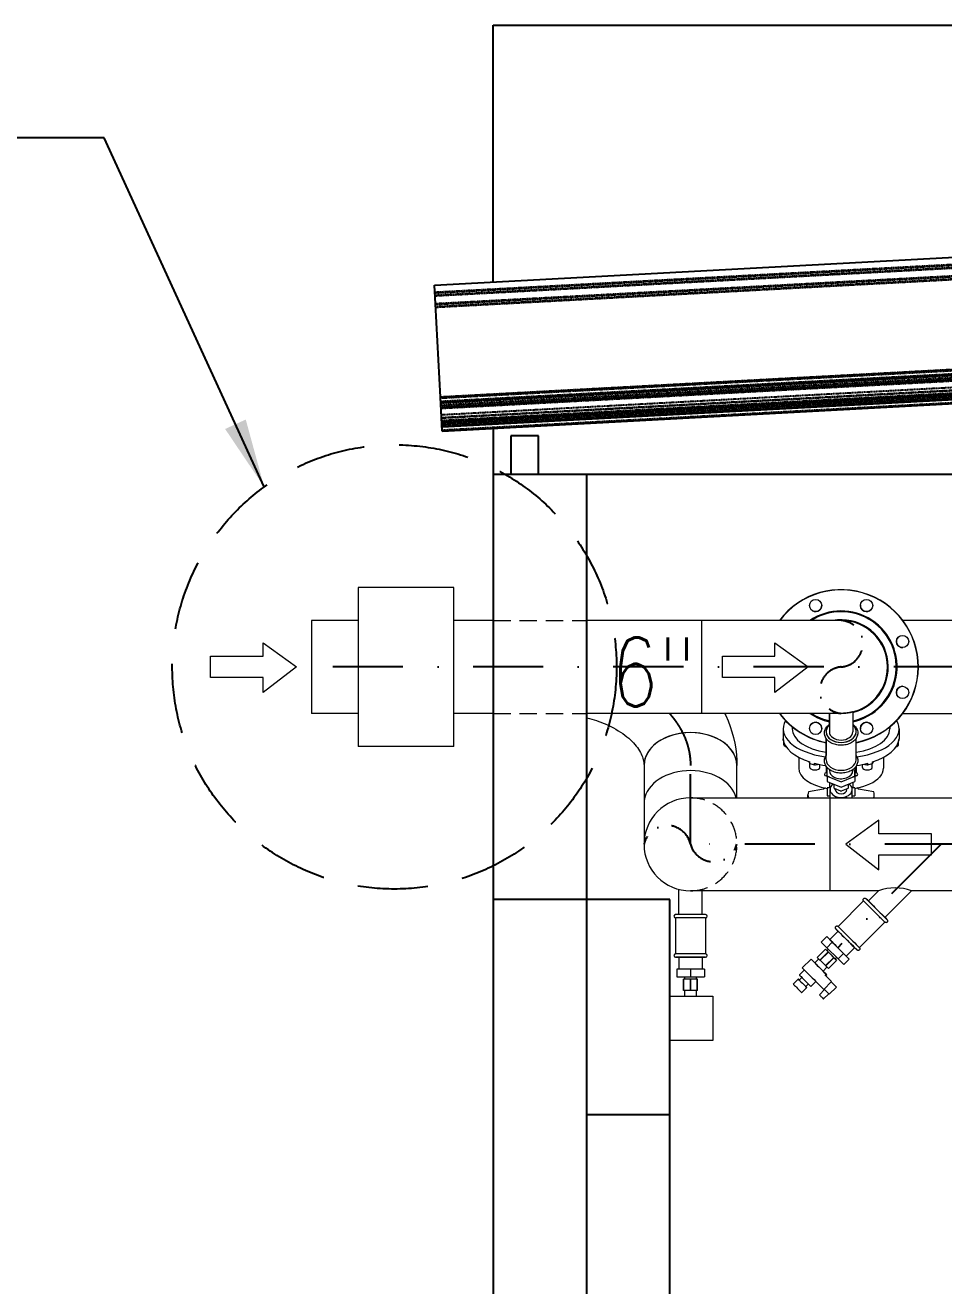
# Model space of a CAD drawing. Header units: millimetres. Extents: x -312439 to 477422, y -331570 to 212570.
# Drawn here: x 356277 to 357941, y 206661 to 208945 of the extents above; entities that cross this region are included whole.
import ezdxf

# ---------------------------------------------------------------- set-up
doc = ezdxf.new("R2010")
doc.units = ezdxf.units.MM
for name, pattern in [('DASHDOT', [25.4, 12.7, -6.35, 0, -6.35]), ('DASHED', [0.75, 0.5, -0.25]), ('HIDDEN', [9.525, 6.35, -3.175])]:
    doc.linetypes.add(name, pattern=pattern)
doc.layers.add('ARCONDTEXTO', color=4, linetype='Continuous')
doc.layers.add('TEXTO FORMATO', color=4, linetype='Continuous')
doc.styles.add('ROMAND', font='ROMAND.SHX')
doc.styles.add('ROMANS', font='romans.shx', dxfattribs={"height": 187.5})
doc.dimstyles.new('1-50 (MILIMETRO)', dxfattribs={"dimscale": 0, "dimtxt": 125, "dimasz": 125, "dimexe": 100, "dimexo": 100, "dimgap": 50, "dimtad": 0, "dimdec": 0, "dimzin": 0, "dimdsep": 46, "dimtxsty": 'ROMAND', "dimcen": -390, "dimclrd": 1, "dimclre": 1, "dimclrt": 3, "dimadec": 0, "dimazin": 0, "dimtfac": 1, "dimtdec": 0, "dimtix": 1, "dimtmove": 2, "dimatfit": 2, "dimfxl": 1, "dimtvp": 1, "dimtolj": 1, "dimtzin": 0, "dimarcsym": 0})

msp = doc.modelspace()

# ---------------------------------------------------------------- linework, layer by layer
at = {"color": 1, "linetype": 'Continuous', "extrusion": (0, 1, 0)}
for p, q in [((357124.798, 208944.599, 0), (359548.911, 208944.599, 0)), ((357124.798, 208479.496, 0), (357124.798, 208944.599, 0)), ((357018.468, 208473.792, 0), (359662.451, 208615.627, 0)), ((357029.357, 208270.818, 0), (357018.468, 208473.792, 0)), ((357029.357, 208270.818, 0), (359673.34, 208412.654, 0)), ((359673.828, 208403.563, 0), (357029.845, 208261.727, 0)), ((357030.358, 208252.15, 0), (359674.341, 208393.986, 0)), ((357032.244, 208216.999, 0), (359676.227, 208358.835, 0)), ((357032.658, 208209.286, 0), (359676.641, 208351.121, 0)), ((357029.358, 208270.805, 0), (357029.357, 208270.818, 0)), ((357032.658, 208209.286, 0), (357029.358, 208270.805, 0)), ((357124.798, 208214.228, 0), (357124.798, 200380.452, 0)), ((357156.805, 208200.452, 0), (357156.805, 208130.452, 0)), ((357206.805, 208200.452, 0), (357156.805, 208200.452, 0)), ((358970.868, 208130.452, 0), (357124.798, 208130.452, 0)), ((357294.798, 200680.452, 0), (357294.798, 208130.452, 0)), ((357444.798, 207360.452, 0), (357124.798, 207360.452, 0)), ((357444.798, 206970.452, 0), (357294.798, 206970.452, 0))]:
    msp.add_line(p, q, dxfattribs=at)
at = {"color": 1, "linetype": 'DASHED', "extrusion": (0, 1, 0)}
for p, q in [((359663.168, 208602.277, 0), (357019.185, 208460.441, 0)), ((359663.245, 208600.831, 0), (357019.262, 208458.996, 0)), ((359663.46, 208596.823, 0), (357019.477, 208454.987, 0)), ((359663.523, 208595.652, 0), (357019.54, 208453.816, 0)), ((359664.276, 208581.619, 0), (357020.293, 208439.784, 0)), ((359664.353, 208580.174, 0), (357020.37, 208438.338, 0)), ((359664.568, 208576.165, 0), (357020.585, 208434.33, 0)), ((359664.631, 208574.994, 0), (357020.648, 208433.158, 0)), ((359673.341, 208412.64, 0), (357029.358, 208270.805, 0)), ((359673.461, 208410.398, 0), (357029.478, 208268.563, 0)), ((359673.769, 208404.654, 0), (357029.786, 208262.818, 0)), ((359673.889, 208402.412, 0), (357029.906, 208260.576, 0)), ((359673.934, 208401.569, 0), (357029.952, 208259.733, 0)), ((359674.135, 208397.84, 0), (357030.152, 208256.004, 0)), ((359674.268, 208395.349, 0), (357030.285, 208253.513, 0)), ((359674.455, 208391.857, 0), (357030.473, 208250.021, 0)), ((359675.078, 208380.257, 0), (357031.095, 208238.422, 0)), ((359675.356, 208375.077, 0), (357031.373, 208233.242, 0)), ((359675.394, 208374.371, 0), (357031.411, 208232.535, 0)), ((359675.632, 208369.926, 0), (357031.649, 208228.09, 0)), ((359675.675, 208369.117, 0), (357031.692, 208227.281, 0)), ((359675.72, 208368.279, 0), (357031.737, 208226.443, 0)), ((359675.727, 208368.151, 0), (357031.744, 208226.315, 0)), ((359675.798, 208366.832, 0), (357031.815, 208224.997, 0)), ((359675.925, 208364.472, 0), (357031.942, 208222.636, 0)), ((359675.996, 208363.134, 0), (357032.013, 208221.299, 0)), ((359676.134, 208360.566, 0), (357032.151, 208218.73, 0)), ((359676.149, 208360.294, 0), (357032.166, 208218.458, 0)), ((359676.212, 208359.119, 0), (357032.229, 208217.283, 0)), ((359676.226, 208358.846, 0), (357032.243, 208217.01, 0)), ((359676.563, 208352.579, 0), (357032.58, 208210.744, 0)), ((359676.64, 208351.131, 0), (357032.657, 208209.295, 0))]:
    msp.add_line(p, q, dxfattribs=at)
at = {"color": 1, "linetype": 'Continuous', "extrusion": (4.46194e-33, -1.26817e-31, -1)}
msp.add_line((357206.805, 208130.452, 0), (357206.805, 208200.452, 0), dxfattribs=at)
at = {"color": 5, "linetype": 'Continuous', "lineweight": 0, "extrusion": (0, 1, 0)}
for p, q in [((356879.985, 207926.184, 0), (356879.985, 207637.884, 0)), ((357053.726, 207926.184, 0), (356879.985, 207926.184, 0)), ((357053.726, 207637.884, 0), (357053.726, 207926.184, 0)), ((356795.391, 207866.184, 0), (356795.391, 207697.884, 0)), ((356879.985, 207866.184, 0), (356795.391, 207866.184, 0)), ((357124.798, 207866.184, 0), (357053.726, 207866.184, 0)), ((357755.2, 207866.184, 0), (357294.798, 207866.184, 0)), ((357502.75, 207697.884, 0), (357502.75, 207866.184, 0)), ((358355.532, 207866.184, 0), (357867.087, 207866.184, 0)), ((356879.985, 207697.884, 0), (356795.391, 207697.884, 0)), ((357124.798, 207697.884, 0), (357053.726, 207697.884, 0)), ((357755.2, 207697.884, 0), (357294.798, 207697.884, 0)), ((357734, 207678.095, 0), (357734, 207697.884, 0)), ((357734, 207697.884, 0), (357734.002, 207664.52, 0)), ((357776.4, 207700.59, 0), (357776.4, 207700.598, 0)), ((357776.4, 207700.59, 0), (357776.402, 207664.522, 0)), ((357867.087, 207697.884, 0), (358355.532, 207697.884, 0)), ((357650.2, 207669.624, 0), (357650.2, 207651.437, 0)), ((357666.7, 207673.554, 0), (357666.7, 207669.624, 0)), ((357728.03, 207664.371, 0), (357728.03, 207664.52, 0)), ((357782.373, 207664.373, 0), (357782.373, 207664.522, 0)), ((357843.7, 207673.554, 0), (357843.7, 207669.624, 0)), ((357860.2, 207669.624, 0), (357860.2, 207651.437, 0)), ((357650.31, 207649.029, 0), (357650.31, 207651.627, 0)), ((357651.2, 207641.045, 0), (357651.2, 207646.807, 0)), ((357728.028, 207652.581, 0), (357728.028, 207621.562, 0)), ((357728.032, 207613.996, 0), (357728.03, 207652.577, 0)), ((357782.375, 207613.999, 0), (357782.374, 207652.579, 0)), ((357859.2, 207641.045, 0), (357859.2, 207646.807, 0)), ((357860.089, 207649.029, 0), (357860.089, 207651.627, 0)), ((357053.726, 207637.884, 0), (356879.985, 207637.884, 0)), ((357678.3, 207618.288, 0), (357678.3, 207598.394, 0)), ((357832.1, 207618.288, 0), (357832.1, 207598.394, 0)), ((357398.118, 207603.525, 0), (357398.118, 207460.656, 0)), ((357566.418, 207544.806, 0), (357566.418, 207603.525, 0)), ((357696.7, 207610.301, 0), (357696.7, 207610.438, 0)), ((357698.584, 207607.223, 0), (357698.584, 207609.821, 0)), ((357698.7, 207599.909, 0), (357698.7, 207607.186, 0)), ((357706.926, 207604.815, 0), (357706.926, 207607.413, 0)), ((357716.7, 207599.909, 0), (357716.7, 207605.192, 0)), ((357728.028, 207602.209, 0), (357728.028, 207590.395, 0)), ((357782.372, 207602.198, 0), (357782.372, 207590.395, 0)), ((357793.7, 207599.909, 0), (357793.7, 207605.192, 0)), ((357803.473, 207604.815, 0), (357803.473, 207607.413, 0)), ((357811.7, 207599.909, 0), (357811.7, 207607.186, 0)), ((357811.816, 207607.223, 0), (357811.816, 207609.821, 0)), ((357813.7, 207610.301, 0), (357813.7, 207610.438, 0)), ((357730.204, 207590.395, 0), (357728.028, 207590.395, 0)), ((357730.204, 207584.423, 0), (357728.028, 207584.423, 0)), ((357728.028, 207584.423, 0), (357728.028, 207584.212, 0)), ((357730.204, 207584.212, 0), (357728.028, 207584.212, 0)), ((357734, 207572.768, 0), (357734, 207562.712, 0)), ((357776.4, 207572.764, 0), (357776.4, 207562.712, 0)), ((357782.372, 207590.395, 0), (357780.205, 207590.395, 0)), ((357782.372, 207584.423, 0), (357780.205, 207584.423, 0)), ((357782.372, 207584.212, 0), (357780.205, 207584.212, 0)), ((357782.372, 207584.423, 0), (357782.372, 207584.212, 0)), ((357695.2, 207544.806, 0), (357695.2, 207550.545, 0)), ((357723.468, 207560.537, 0), (357696.039, 207555.545, 0)), ((357730.2, 207562.712, 0), (357730.2, 207548.712, 0)), ((357735.595, 207562.712, 0), (357730.2, 207562.712, 0)), ((357730.2, 207548.712, 0), (357735.175, 207548.712, 0)), ((357780.2, 207562.712, 0), (357774.817, 207562.712, 0)), ((357775.238, 207548.712, 0), (357780.2, 207548.712, 0)), ((357780.2, 207562.712, 0), (357780.2, 207548.712, 0)), ((357814.36, 207555.545, 0), (357786.932, 207560.537, 0)), ((357815.2, 207544.806, 0), (357815.2, 207550.545, 0)), ((357482.268, 207544.806, 0), (358215.768, 207544.806, 0)), ((357696.039, 207545.545, 0), (357700.1, 207544.806, 0)), ((357696.039, 207544.806, 0), (357696.039, 207545.545, 0)), ((357734.718, 207544.806, 0), (357734.718, 207376.506, 0)), ((357810.299, 207544.806, 0), (357814.36, 207545.545, 0)), ((357814.36, 207544.806, 0), (357814.36, 207545.545, 0)), ((357461.232, 207333.481, 0), (357461.232, 207379.178, 0)), ((357822.969, 207376.506, 0), (357482.268, 207376.506, 0)), ((357503.632, 207333.481, 0), (357503.632, 207376.506, 0)), ((357822.959, 207376.506, 0), (357804.604, 207358.15, 0)), ((357882.922, 207376.506, 0), (357834.585, 207328.169, 0)), ((358215.768, 207376.506, 0), (357882.912, 207376.506, 0)), ((357749.857, 207311.849, 0), (357796.009, 207358.001, 0)), ((357800.232, 207362.224, 0), (357800.381, 207362.373, 0)), ((357509.604, 207333.481, 0), (357455.26, 207333.481, 0)), ((357455.26, 207333.481, 0), (357455.26, 207333.27, 0)), ((357509.604, 207333.27, 0), (357455.26, 207333.27, 0)), ((357509.604, 207327.298, 0), (357455.26, 207327.298, 0)), ((357455.26, 207327.298, 0), (357455.26, 207262.029, 0)), ((357509.604, 207333.481, 0), (357509.604, 207333.27, 0)), ((357509.604, 207327.298, 0), (357509.604, 207262.029, 0)), ((357788.284, 207273.423, 0), (357834.436, 207319.575, 0)), ((357838.659, 207323.797, 0), (357838.808, 207323.946, 0)), ((357749.708, 207303.255, 0), (357734.505, 207288.052, 0)), ((357745.485, 207307.478, 0), (357745.634, 207307.627, 0)), ((357779.689, 207273.273, 0), (357764.487, 207258.071, 0)), ((357509.604, 207262.029, 0), (357455.26, 207262.029, 0)), ((357509.604, 207256.057, 0), (357455.26, 207256.057, 0)), ((357455.26, 207256.057, 0), (357455.26, 207255.847, 0)), ((357509.604, 207255.847, 0), (357455.26, 207255.847, 0)), ((357461.232, 207255.847, 0), (357461.232, 207234.347, 0)), ((357503.632, 207255.847, 0), (357503.632, 207234.347, 0)), ((357509.604, 207256.057, 0), (357509.604, 207255.847, 0)), ((357783.912, 207269.051, 0), (357784.061, 207269.2, 0))]:
    msp.add_line(p, q, dxfattribs=at)
at = {"color": 1, "linetype": 'HIDDEN', "lineweight": 0, "ltscale": 5}
for p, q in [((357124.798, 207866.184, 0), (357294.798, 207866.184, 0)), ((357124.798, 207697.884, 0), (357294.798, 207697.884, 0))]:
    msp.add_line(p, q, dxfattribs=at)
at = {"color": 1, "linetype": 'Continuous', "lineweight": 0}
for p, q in [((356708.216, 207825.9, 0), (356768.294, 207782.046, 0)), ((356708.216, 207801.223, 0), (356708.216, 207825.9, 0)), ((357635.41, 207825.9, 0), (357695.488, 207782.046, 0)), ((357635.41, 207801.223, 0), (357635.41, 207825.9, 0)), ((356612.897, 207801.223, 0), (356708.216, 207801.223, 0)), ((356612.897, 207762.868, 0), (356612.897, 207801.223, 0)), ((357540.091, 207801.223, 0), (357635.41, 207801.223, 0)), ((357540.091, 207762.868, 0), (357540.091, 207801.223, 0)), ((356768.294, 207782.046, 0), (356708.216, 207735.746, 0)), ((357695.488, 207782.046, 0), (357635.41, 207735.746, 0)), ((356708.216, 207762.868, 0), (356612.897, 207762.868, 0)), ((356708.216, 207735.746, 0), (356708.216, 207762.868, 0)), ((357635.41, 207762.868, 0), (357540.091, 207762.868, 0)), ((357635.41, 207735.746, 0), (357635.41, 207762.868, 0))]:
    msp.add_line(p, q, dxfattribs=at)
at = {"color": 6, "linetype": 'DASHDOT', "ltscale": 10}
for p, q in [((358740.018, 207782.046, 0), (356795.391, 207782.046, 0)), ((357482.268, 207460.656, 0), (357482.268, 207603.525, 0)), ((358215.768, 207460.656, 0), (357482.268, 207460.656, 0))]:
    msp.add_line(p, q, dxfattribs=at)
at = {"color": 2, "linetype": 'Continuous', "lineweight": 0, "extrusion": (0, 1, 0)}
for p, q in [((357730.204, 207584.217, 0), (357730.204, 207599.414, 0)), ((357734.004, 207596.049, 0), (357734.004, 207594.422, 0)), ((357776.404, 207596.051, 0), (357776.404, 207594.424, 0)), ((357780.204, 207599.417, 0), (357780.204, 207584.217, 0)), ((357780.205, 207599.418, 0), (357780.205, 207594.73, 0)), ((357780.205, 207582.394, 0), (357780.205, 207594.73, 0)), ((357734.718, 207582.374, 0), (357730.204, 207584.217, 0)), ((357730.204, 207584.217, 0), (357730.204, 207574.317, 0)), ((357730.204, 207584.212, 0), (357755.204, 207574.006, 0)), ((357730.204, 207574.317, 0), (357755.204, 207564.111, 0)), ((357755.204, 207574.006, 0), (357779.062, 207583.746, 0)), ((357755.204, 207564.111, 0), (357780.204, 207574.317, 0)), ((357780.204, 207584.217, 0), (357775.74, 207582.394, 0)), ((357780.204, 207584.217, 0), (357780.204, 207574.317, 0)), ((357735.175, 207544.806, 0), (357735.174, 207559.824, 0)), ((357742.705, 207562.221, 0), (357742.705, 207569.214, 0)), ((357754.844, 207556.97, 0), (357743.066, 207561.778, 0)), ((357744.556, 207559.825, 0), (357744.556, 207561.17, 0)), ((357767.344, 207561.778, 0), (357755.566, 207556.97, 0)), ((357765.856, 207559.826, 0), (357765.856, 207561.171, 0)), ((357767.705, 207569.215, 0), (357767.705, 207562.221, 0)), ((357775.238, 207544.806, 0), (357775.237, 207559.826, 0)), ((357745.189, 207545.836, 0), (357745.189, 207544.806, 0)), ((357765.221, 207545.836, 0), (357765.221, 207544.806, 0)), ((357729.084, 207293.474, 0), (357719.184, 207283.574, 0)), ((357719.184, 207283.574, 0), (357729.389, 207273.368, 0)), ((357739.289, 207283.268, 0), (357729.084, 207293.474, 0)), ((357729.084, 207293.474, 0), (357734.506, 207288.052, 0)), ((357739.289, 207283.268, 0), (357729.389, 207273.368, 0)), ((357729.389, 207273.368, 0), (357749.802, 207252.956, 0)), ((357759.701, 207262.855, 0), (357739.289, 207283.268, 0)), ((357684.847, 207236.741, 0), (357700.734, 207252.628, 0)), ((357707.368, 207245.994, 0), (357714.571, 207253.198, 0)), ((357711.975, 207255.794, 0), (357726.824, 207270.644, 0)), ((357712.043, 207255.726, 0), (357726.892, 207270.575, 0)), ((357712.043, 207255.726, 0), (357726.892, 207270.575, 0)), ((357716.851, 207250.918, 0), (357712.043, 207255.726, 0)), ((357716.851, 207250.918, 0), (357731.7, 207265.767, 0)), ((357716.852, 207250.918, 0), (357731.701, 207265.767, 0)), ((357717.293, 207250.475, 0), (357732.142, 207265.325, 0)), ((357726.91, 207240.859, 0), (357717.293, 207250.475, 0)), ((357717.294, 207250.475, 0), (357732.143, 207265.325, 0)), ((357726.892, 207270.575, 0), (357729.421, 207268.047, 0)), ((357731.7, 207265.767, 0), (357726.892, 207270.575, 0)), ((357726.91, 207240.859, 0), (357741.759, 207255.708, 0)), ((357726.911, 207240.859, 0), (357741.76, 207255.708, 0)), ((357727.352, 207240.417, 0), (357742.201, 207255.266, 0)), ((357727.353, 207240.417, 0), (357742.202, 207255.266, 0)), ((357729.42, 207268.047, 0), (357732.065, 207270.692, 0)), ((357741.759, 207255.708, 0), (357732.142, 207265.325, 0)), ((357732.161, 207235.608, 0), (357747.01, 207250.458, 0)), ((357732.161, 207235.608, 0), (357747.01, 207250.458, 0)), ((357732.229, 207235.54, 0), (357747.078, 207250.389, 0)), ((357747.01, 207250.458, 0), (357742.201, 207255.266, 0)), ((357744.482, 207252.986, 0), (357747.127, 207255.631, 0)), ((357744.482, 207252.986, 0), (357747.01, 207250.458, 0)), ((357759.701, 207262.855, 0), (357749.802, 207252.956, 0)), ((357749.802, 207252.956, 0), (357760.009, 207242.75, 0)), ((357769.908, 207252.649, 0), (357759.701, 207262.855, 0)), ((357769.908, 207252.649, 0), (357760.009, 207242.75, 0)), ((357764.487, 207258.071, 0), (357769.908, 207252.649, 0)), ((357507.432, 207234.347, 0), (357457.432, 207234.347, 0)), ((357457.432, 207234.347, 0), (357457.432, 207220.347, 0)), ((357482.432, 207234.347, 0), (357482.432, 207220.347, 0)), ((357507.432, 207234.347, 0), (357507.432, 207220.347, 0)), ((357679.587, 207223.927, 0), (357688.624, 207232.964, 0)), ((357722.429, 207230.933, 0), (357729.632, 207238.136, 0)), ((357732.161, 207235.608, 0), (357727.352, 207240.417, 0)), ((357457.432, 207220.347, 0), (357507.432, 207220.347, 0)), ((357469.932, 207195.605, 0), (357469.932, 207216.605, 0)), ((357494.932, 207216.605, 0), (357469.932, 207216.605, 0)), ((357470.293, 207195.605, 0), (357470.293, 207216.605, 0)), ((357471.782, 207216.605, 0), (357471.782, 207220.347, 0)), ((357482.071, 207195.605, 0), (357482.071, 207216.605, 0)), ((357482.793, 207195.605, 0), (357482.793, 207216.605, 0)), ((357493.082, 207216.605, 0), (357493.082, 207220.347, 0)), ((357494.571, 207195.605, 0), (357494.571, 207216.605, 0)), ((357494.932, 207195.605, 0), (357494.932, 207216.605, 0)), ((357668.5, 207207.353, 0), (357677.609, 207216.463, 0)), ((357679.407, 207214.665, 0), (357684.128, 207219.386, 0)), ((357691.1, 207202.972, 0), (357695.821, 207207.693, 0)), ((357700.362, 207203.153, 0), (357709.398, 207212.189, 0)), ((357711.278, 207210.31, 0), (357723.767, 207197.82, 0)), ((357737.932, 207211.984, 0), (357723.767, 207197.82, 0)), ((357737.324, 207211.377, 0), (357724.375, 207198.428, 0)), ((357725.442, 207224.474, 0), (357737.932, 207211.984, 0)), ((357727.34, 207222.577, 0), (357729.063, 207224.299, 0)), ((357727.34, 207222.577, 0), (357737.932, 207211.984, 0)), ((357737.324, 207211.377, 0), (357746.767, 207201.934, 0)), ((357737.325, 207211.377, 0), (357737.324, 207211.377, 0)), ((357737.325, 207211.377, 0), (357737.932, 207211.984, 0)), ((357737.325, 207211.377, 0), (357746.768, 207201.934, 0)), ((357737.932, 207211.984, 0), (357737.932, 207211.984, 0)), ((357444.798, 207185.418, 0), (357522.495, 207185.418, 0)), ((357494.932, 207195.605, 0), (357469.932, 207195.605, 0)), ((357471.782, 207185.418, 0), (357471.782, 207195.605, 0)), ((357493.082, 207185.418, 0), (357493.082, 207195.605, 0)), ((357522.495, 207185.418, 0), (357522.495, 207105.292, 0)), ((357683.788, 207192.065, 0), (357692.897, 207201.175, 0)), ((357725.32, 207197.483, 0), (357715.877, 207188.041, 0)), ((357732.874, 207189.929, 0), (357723.431, 207180.486, 0)), ((357723.767, 207197.82, 0), (357723.768, 207197.82, 0)), ((357723.768, 207197.82, 0), (357724.376, 207198.428, 0)), ((357724.375, 207198.428, 0), (357733.818, 207188.985, 0)), ((357746.767, 207201.934, 0), (357733.818, 207188.985, 0)), ((357733.818, 207188.985, 0), (357733.819, 207188.985, 0)), ((357733.819, 207188.985, 0), (357746.768, 207201.934, 0)), ((357746.768, 207201.934, 0), (357746.767, 207201.934, 0)), ((357522.495, 207105.292, 0), (357444.798, 207105.292, 0))]:
    msp.add_line(p, q, dxfattribs=at)
at = {"color": 4, "linetype": 'Continuous', "lineweight": 0, "extrusion": (1, -1.83697e-16, 0)}
for p, q in [((357823.841, 207504.51, 0), (357763.763, 207460.656, 0)), ((357823.841, 207479.833, 0), (357823.841, 207504.51, 0)), ((357919.161, 207479.833, 0), (357823.841, 207479.833, 0)), ((357919.161, 207441.479, 0), (357919.161, 207479.833, 0)), ((357763.763, 207460.656, 0), (357823.841, 207414.356, 0)), ((357823.841, 207441.479, 0), (357919.161, 207441.479, 0)), ((357823.841, 207414.356, 0), (357823.841, 207441.479, 0))]:
    msp.add_line(p, q, dxfattribs=at)
at = {"color": 6, "linetype": 'DASHDOT', "ltscale": 10, "extrusion": (0, 1, 0)}
msp.add_line((357936.453, 207460.656, 0), (357749.177, 207273.38, 0), dxfattribs=at)
at = {"color": 1, "linetype": 'Continuous', "extrusion": (4.71111e-32, -1.77087e-31, -1)}
msp.add_line((357444.798, 200680.452, 0), (357444.798, 207360.452, 0), dxfattribs=at)
at = {"color": 1, "linetype": 'HIDDEN', "ltscale": 20}
msp.add_circle((356945.865, 207782.046, 0), 402.385, dxfattribs=at)
at = {"color": 5, "linetype": 'Continuous', "lineweight": 0}
for centre in [(357709.086, 207893.361, 0), (357801.313, 207893.361, 0), (357866.527, 207828.147, 0), (357866.527, 207735.92, 0), (357709.086, 207670.706, 0), (357801.313, 207670.706, 0)]:
    msp.add_circle(centre, 11.1, dxfattribs=at)
for centre, radius, start, end in [((357755.2, 207782.034, 0), 140, 281.192352, 143.053328), ((357755.2, 207782.034, 0), 139.5, 281.232981, 142.89872), ((357709.029, 207893.5, 0), 11.15, 222.334988, 2.665038), ((357801.37, 207893.5, 0), 11.15, 177.334988, 317.66499), ((357755.2, 207782.034, 0), 101.5, 282.056648, 123.997288), ((357755.2, 207782.034, 0), 99.9, 282.252684, 122.611702), ((357755.2, 207782.034, 0), 85.5, 284.356811, 100.195172), ((357755.2, 207782.034, 0), 84.15, 270, 90), ((357866.666, 207828.204, 0), 11.15, 132.334988, 272.665), ((357866.666, 207735.863, 0), 11.15, 87.334988, 227.665009), ((357755.2, 207782.034, 0), 140, 216.946672, 258.808752), ((357755.2, 207782.034, 0), 139.5, 217.10128, 258.768119), ((357755.2, 207782.034, 0), 101.5, 236.002712, 257.944036), ((357755.2, 207782.034, 0), 99.9, 237.388298, 257.747975), ((357709.029, 207670.568, 0), 11.15, 357.334988, 137.66501), ((357801.37, 207670.568, 0), 11.15, 42.334988, 182.665018), ((357728.028, 207658.649, 0), 2.986, 159.033846, 230.192912), ((357782.372, 207658.649, 0), 2.986, 309.936386, 20.821238), ((357728.028, 207587.409, 0), 2.986, 90, 270), ((357782.372, 207587.409, 0), 2.986, 270, 90), ((357482.268, 207460.656, 0), 84.15, 90, 270), ((357852.936, 207293.461, 0), 88.29, 70.152198, 109.847802), ((357455.26, 207330.284, 0), 2.986, 90, 270), ((357509.604, 207330.284, 0), 2.986, 270, 90), ((357455.26, 207259.043, 0), 2.986, 90, 270), ((357509.604, 207259.043, 0), 2.986, 270, 90)]:
    msp.add_arc(centre, radius, start, end, dxfattribs=at)
at = {"color": 6, "linetype": 'DASHDOT', "ltscale": 4}
for centre, radius, start, end in [((357752.323, 207824.103, 0), 42.179, 274.306762, 86.088836), ((357758.955, 207739.92, 0), 42.265, 94.701923, 264.120437), ((357440.193, 207451.672, 0), 43.024, 12.05339, 167.94661), ((357524.36, 207472.779, 0), 43.803, 196.067276, 343.932724)]:
    msp.add_arc(centre, radius, start, end, dxfattribs=at)
at = {"color": 1, "linetype": 'HIDDEN', "lineweight": 0, "ltscale": 5}
msp.add_arc((357482.268, 207460.656, 0), 84.15, 270, 90, dxfattribs=at)
at = {"color": 5, "linetype": 'Continuous', "lineweight": 0}
for centre, major_axis, ratio, start_param, end_param in [((357755.2, 207669.624, 0), (-105, 0), 0.5, 5.9925672, 7.57873534), ((357755.2, 207669.624, 0), (-105, 0), 0.5, 1.84611946, 3.43221077), ((357482.268, 207603.525, 0), (-84.15, 0), 0.70710678, 3.14159265, 6.28318531), ((357482.268, 207603.525, 0), (84.15, 0), 0.70710678, 0, 3.14159265), ((357755.2, 207669.624, 0), (-88.5, 0), 0.5, 0, 1.25872945), ((357755.202, 207664.521, 0), (-27.172, -0.001), 0.70710678, 5.60740608, 10.10055718), ((357755.202, 207664.372, 0), (-27.172, -0.001), 0.70710678, 0, 3.14159265), ((357755.202, 207664.521, 0), (-21.2, -0.001), 0.70710678, 0, 3.14159265), ((357755.2, 207669.624, 0), (-88.5, 0), 0.5, 1.88290246, 3.14159265), ((357755.2, 207651.437, 0), (105, 0), 0.5, 3.14159265, 3.18747983), ((357755.2, 207654.035, 0), (-105, 0), 0.5, 0.04588717, 1.00131038), ((357660.2, 207651.437, 0), (11, 0), 0.5, 3.59480988, 3.68096225), ((357660.2, 207641.045, 0), (-9, 0), 0.5, 0, 1.0599458), ((357755.2, 207654.035, 0), (-105, 0), 0.5, 2.14028227, 3.09570548), ((357850.2, 207641.045, 0), (9, 0), 0.5, 5.2232395, 6.28318531), ((357850.2, 207651.437, 0), (-11, 0), 0.5, 2.60222306, 2.68837543), ((357755.2, 207651.437, 0), (-105, 0), 0.5, 3.09570548, 3.14159265), ((357482.268, 207534.597, 0), (84.15, 0), 0.70710678, 0.172426, 3.14159265), ((357755.2, 207598.394, 0), (-76.9, 0), 0.5, 0, 1.23968171), ((357707.7, 207610.301, 0), (11, 0), 0.5, 3.14159265, 3.73557298), ((357755.2, 207651.437, 0), (105, 0), 0.5, 4.14290303, 4.23467738), ((357707.7, 207599.909, 0), (-9, 0), 0.5, 0, 1.57079633), ((357755.2, 207654.035, 0), (-105, 0), 0.5, 1.09308472, 1.30181614), ((357707.7, 207610.301, 0), (11, 0), 0.5, 4.64200743, 5.31297837), ((357707.7, 207599.909, 0), (-9, 0), 0.5, 1.57079633, 3.14159265), ((357755.204, 207613.997, 0), (-27.172, -0.001), 0.70710678, 0, 3.14159265), ((357755.2, 207654.035, 0), (-105, 0), 0.5, 1.83985433, 2.04850793), ((357802.7, 207599.909, 0), (-9, 0), 0.5, 0, 1.57079633), ((357802.7, 207610.301, 0), (-11, 0), 0.5, 0.97020694, 1.64117788), ((357802.7, 207599.909, 0), (-9, 0), 0.5, 1.57079633, 3.14159265), ((357755.2, 207651.437, 0), (-105, 0), 0.5, 2.04850793, 2.14028227), ((357802.7, 207610.301, 0), (-11, 0), 0.5, 2.54761233, 3.14159265), ((357755.2, 207598.394, 0), (-76.9, 0), 0.5, 2.71241476, 3.14159265), ((357755.2, 207598.394, 0), (-76.9, 0), 0.5, 1.90191095, 2.7264447), ((357755.2, 207550.545, 0), (60, 0), 0.5, 2.97414457, 3.30904073), ((357755.2, 207550.545, 0), (-37.5, 0), 0.5, 5.57825713, 5.72117633), ((357755.2, 207550.545, 0), (-37.5, 0), 0.5, 3.70360163, 3.84652083), ((357755.2, 207550.545, 0), (-60, 0), 0.5, 2.97414457, 3.30904073), ((357815.223, 207338.788, 0), (-19.213, 19.213), 0.00002714, 0, 3.14159265), ((357819.445, 207343.011, 0), (-19.213, 19.213), 0.00002714, 0, 3.14159265), ((357819.594, 207343.16, 0), (-19.213, 19.213), 0.00002714, 6.28315817, 10.10055718), ((357819.594, 207343.16, 0), (-19.213, 19.213), 0.00002714, 5.60740608, 6.28315817), ((357819.594, 207343.16, 0), (-14.991, 14.991), 0.00002714, 0, 3.14159265), ((357764.699, 207288.264, 0), (-19.213, 19.213), 0.00002714, 0, 3.14159265), ((357764.848, 207288.413, 0), (-19.213, 19.213), 0.00002714, 0, 3.14159265), ((357769.071, 207292.636, 0), (-19.213, 19.213), 0.00002714, 0, 3.14159265)]:
    msp.add_ellipse(centre, major_axis=major_axis, ratio=ratio, start_param=start_param, end_param=end_param, dxfattribs=at)
at = {"color": 2, "linetype": 'Continuous', "lineweight": 0}
for centre, major_axis, ratio, start_param, end_param in [((357755.204, 207594.423, 0), (-21.2, -0.001), 0.70710678, 0, 0.93127527), ((357755.204, 207594.423, 0), (-21.2, -0.001), 0.70710678, 0.93127527, 3.14159265), ((357755.206, 207559.825, 0), (-20.031, -0.001), 0.70710678, 6.28313103, 10.21351046), ((357755.206, 207559.825, 0), (-20.031, -0.001), 0.70710678, 5.49444232, 6.28313103), ((357743.427, 207562.221, 0), (-0.722, 0), 0.70710678, 0, 1.04714327), ((357755.206, 207559.825, 0), (-10.65, 0), 0.70710678, 0, 3.14159265), ((357755.205, 207557.412, 0), (-0.722, 0), 0.70710678, 1.04714327, 2.09434082), ((357766.983, 207562.221, 0), (0.722, 0), 0.70710678, 5.23593347, 6.28313103), ((357749.496, 207273.061, 0), (14.991, -14.991), 0.00002714, 3.14159265, 6.28315817), ((357714.898, 207238.464, 0), (14.164, -14.164), 0.00002714, 2.13135888, 4.71236184), ((357712.485, 207255.284, 0), (-0.511, 0.511), 0.00002714, 0, 0.52357163), ((357717.293, 207250.475, 0), (-0.511, 0.511), 0.00002714, 0.52357161, 1.57076919), ((357727.335, 207270.133, 0), (-0.511, 0.511), 0.00002714, 5.75955938, 6.80675692), ((357736.951, 207260.516, 0), (-7.531, 7.531), 0.00002714, 0, 3.14159265), ((357732.142, 207265.325, 0), (-0.511, 0.511), 0.00002714, 0.52357161, 1.57076919), ((357741.759, 207255.708, 0), (-0.511, 0.511), 0.00002714, 1.57076919, 2.61796673), ((357746.568, 207250.9, 0), (0.511, -0.511), 0.00002714, 5.75955938, 6.80675694), ((357699.011, 207222.577, 0), (-14.164, 14.164), 0.00002714, 0, 1.57076919), ((357714.898, 207238.464, 0), (-7.531, 7.531), 0.00002714, 0, 3.14159265), ((357714.898, 207238.464, 0), (14.164, -14.164), 0.00002714, 4.71236184, 7.29341909), ((357726.91, 207240.859, 0), (-0.511, 0.511), 0.00002714, 1.57076919, 2.61796672), ((357731.718, 207236.051, 0), (0.511, -0.511), 0.00002714, 5.75955938, 6.28318531), ((357676.144, 207199.709, 0), (7.644, -7.644), 0.00002714, 3.14159265, 6.28318531), ((357685.253, 207208.819, 0), (-7.644, 7.644), 0.00002714, 5.58317266, 10.12479061), ((357685.253, 207208.819, 0), (5.846, -5.846), 0.00002714, 3.14159266, 6.28318531), ((357689.975, 207213.54, 0), (10.387, -10.387), 0.00002714, 3.14159265, 6.28318531), ((357699.011, 207222.577, 0), (-14.164, 14.164), 0.00002714, 1.57076919, 2.61796725), ((357719.654, 207184.263, 0), (3.777, -3.777), 0.00002714, 3.14159265, 6.28318531)]:
    msp.add_ellipse(centre, major_axis=major_axis, ratio=ratio, start_param=start_param, end_param=end_param, dxfattribs=at)
msp.add_ellipse((357749.496, 207273.061, 0), major_axis=(-12.339, 12.339), ratio=0.00002714, dxfattribs=at)
at = {"color": 5, "linetype": 'Continuous', "lineweight": 0}
for points, knots in [([(357294.798, 207689.874, 0), (357306.616, 207686.853, 0), (357317.788, 207683.038, 0), (357341.712, 207672.712, 0), (357353.666, 207665.719, 0), (357373.196, 207650.973, 0), (357380.699, 207643.242, 0), (357391.997, 207627.874, 0), (357395.235, 207620.49, 0), (357397.722, 207610.331, 0), (357398.118, 207606.924, 0), (357398.118, 207603.525, 0)], [5.05924168, 5.05924168, 5.05924168, 5.05924168, 5.26041738, 5.26041738, 5.53058201, 5.53058201, 5.80375777, 5.80375777, 6.11178175, 6.11178175, 6.28318531, 6.28318531, 6.28318531, 6.28318531]), ([(357544.462, 207697.884, 0), (357545.113, 207696.537, 0), (357545.751, 207695.183, 0), (357558.056, 207668.404, 0), (357565.028, 207640.627, 0), (357566.355, 207609.502, 0), (357566.418, 207606.513, 0), (357566.418, 207603.525, 0)], [5.953827159, 5.953827159, 5.953827159, 5.953827159, 5.969026042, 5.969026042, 6.25304926, 6.25304926, 6.283185307, 6.283185307, 6.283185307, 6.283185307]), ([(357776.4, 207700.59, 0), (357776.4, 207700.59, 0), (357776.298, 207700.563, 0), (357775.83, 207700.444, 0), (357775.465, 207700.351, 0), (357774.444, 207700.104, 0), (357773.787, 207699.95, 0), (357772.589, 207699.691, 0), (357772.154, 207699.6, 0), (357771.219, 207699.413, 0), (357770.719, 207699.318, 0), (357769.753, 207699.143, 0), (357769.282, 207699.061, 0), (357768.28, 207698.897, 0), (357767.749, 207698.815, 0), (357766.629, 207698.654, 0), (357766.042, 207698.575, 0), (357764.819, 207698.425, 0), (357764.185, 207698.354, 0), (357762.879, 207698.224, 0), (357762.207, 207698.165, 0), (357760.838, 207698.062, 0), (357760.14, 207698.018, 0), (357758.733, 207697.947, 0), (357758.023, 207697.92, 0), (357756.606, 207697.885, 0), (357755.898, 207697.876, 0), (357754.818, 207697.876, 0), (357754.434, 207697.878, 0), (357754.048, 207697.884, 0)], [0, 0, 0, 0, 5.07262962, 5.07262962, 10.14525924, 10.14525924, 15.21788886, 15.21788886, 17.75420367, 17.75420367, 20.29051848, 20.29051848, 22.38763614, 22.38763614, 24.48475381, 24.48475381, 26.58187147, 26.58187147, 28.67898914, 28.67898914, 30.77610681, 30.77610681, 32.87322447, 32.87322447, 34.97034214, 34.97034214, 37.0674598, 37.0674598, 38.21072631, 38.21072631, 38.21072631, 38.21072631]), ([(357785.359, 207662.261, 0), (357785.359, 207659.976, 0), (357784.879, 207657.693, 0), (357783.019, 207653.327, 0), (357781.613, 207651.254, 0), (357777.975, 207647.461, 0), (357775.7, 207645.766, 0), (357770.52, 207642.96, 0), (357767.597, 207641.866, 0), (357761.433, 207640.406, 0), (357758.191, 207640.043, 0), (357751.714, 207640.082, 0), (357748.481, 207640.483, 0), (357742.336, 207642.021, 0), (357739.424, 207643.158, 0), (357734.23, 207646.08, 0), (357731.942, 207647.864, 0), (357728.295, 207651.898, 0), (357726.912, 207654.138, 0), (357725.25, 207658.765, 0), (357724.916, 207661.135, 0), (357725.257, 207665.762, 0), (357725.904, 207668.015, 0), (357728.083, 207672.303, 0), (357729.651, 207674.325, 0), (357732.325, 207676.805, 0), (357733.139, 207677.471, 0), (357734.001, 207678.096, 0)], [0, 0, 0, 0, 0.29259486, 0.29259486, 0.59582233, 0.59582233, 0.91718881, 0.91718881, 1.24750894, 1.24750894, 1.57932278, 1.57932278, 1.91105867, 1.91105867, 2.24286643, 2.24286643, 2.57295004, 2.57295004, 2.89299123, 2.89299123, 3.19357986, 3.19357986, 3.48656285, 3.48656285, 3.79312259, 3.79312259, 3.91468444, 3.91468444, 3.91468444, 3.91468444]), ([(357776.401, 207678.098, 0), (357778.261, 207676.75, 0), (357779.897, 207675.209, 0), (357782.871, 207671.458, 0), (357784.073, 207669.17, 0), (357785.15, 207665.291, 0), (357785.359, 207663.777, 0), (357785.359, 207662.261, 0)], [5.510039242, 5.510039242, 5.510039242, 5.510039242, 5.772287555, 5.772287555, 6.089227395, 6.089227395, 6.283185307, 6.283185307, 6.283185307, 6.283185307]), ([(357785.361, 207611.887, 0), (357785.361, 207609.601, 0), (357784.881, 207607.319, 0), (357783.021, 207602.952, 0), (357781.615, 207600.879, 0), (357777.977, 207597.086, 0), (357775.702, 207595.391, 0), (357770.522, 207592.585, 0), (357767.599, 207591.491, 0), (357761.435, 207590.031, 0), (357758.193, 207589.668, 0), (357751.716, 207589.707, 0), (357748.483, 207590.109, 0), (357742.337, 207591.647, 0), (357739.426, 207592.783, 0), (357734.232, 207595.706, 0), (357731.944, 207597.489, 0), (357728.297, 207601.524, 0), (357726.914, 207603.763, 0), (357725.252, 207608.391, 0), (357724.918, 207610.76, 0), (357725.259, 207615.387, 0), (357725.906, 207617.64, 0), (357727.288, 207620.361, 0), (357727.643, 207620.972, 0), (357728.031, 207621.568, 0)], [0, 0, 0, 0, 0.29259486, 0.29259486, 0.59582233, 0.59582233, 0.91718881, 0.91718881, 1.24750894, 1.24750894, 1.57932278, 1.57932278, 1.91105867, 1.91105867, 2.24286643, 2.24286643, 2.57295004, 2.57295004, 2.89299123, 2.89299123, 3.19357986, 3.19357986, 3.48656285, 3.48656285, 3.57393616, 3.57393616, 3.57393616, 3.57393616]), ([(357782.375, 207621.57, 0), (357783.436, 207619.944, 0), (357784.24, 207618.199, 0), (357785.152, 207614.917, 0), (357785.361, 207613.402, 0), (357785.361, 207611.887, 0)], [5.850787518, 5.850787518, 5.850787518, 5.850787518, 6.089227395, 6.089227395, 6.283185307, 6.283185307, 6.283185307, 6.283185307]), ([(357838.658, 207319.574, 0), (357838.43, 207319.346, 0), (357838.161, 207319.153, 0), (357837.588, 207318.869, 0), (357837.277, 207318.773, 0), (357836.649, 207318.685, 0), (357836.324, 207318.692, 0), (357835.7, 207318.805, 0), (357835.393, 207318.914, 0), (357834.977, 207319.141, 0), (357834.845, 207319.228, 0), (357834.659, 207319.372, 0), (357834.598, 207319.423, 0), (357834.525, 207319.489, 0), (357834.51, 207319.503, 0), (357834.491, 207319.521, 0), (357834.485, 207319.527, 0), (357834.475, 207319.536, 0), (357834.47, 207319.541, 0), (357834.463, 207319.548, 0), (357834.46, 207319.551, 0), (357834.453, 207319.558, 0), (357834.451, 207319.56, 0), (357834.447, 207319.564, 0), (357834.445, 207319.565, 0), (357834.441, 207319.57, 0), (357834.44, 207319.571, 0), (357834.434, 207319.576, 0), (357834.431, 207319.579, 0), (357834.412, 207319.599, 0), (357834.386, 207319.625, 0), (357834.238, 207319.772, 0), (357834.031, 207319.979, 0), (357833.434, 207320.576, 0), (357833.046, 207320.964, 0), (357832.101, 207321.909, 0), (357831.541, 207322.469, 0), (357830.271, 207323.739, 0), (357829.556, 207324.454, 0), (357827.998, 207326.012, 0), (357827.149, 207326.861, 0), (357825.348, 207328.661, 0), (357824.39, 207329.619, 0), (357822.401, 207331.609, 0), (357821.362, 207332.648, 0), (357819.241, 207334.768, 0), (357818.152, 207335.857, 0), (357815.964, 207338.046, 0), (357814.856, 207339.153, 0), (357812.664, 207341.345, 0), (357811.571, 207342.438, 0), (357809.44, 207344.569, 0), (357808.394, 207345.616, 0), (357806.386, 207347.623, 0), (357805.418, 207348.592, 0), (357803.593, 207350.417, 0), (357802.73, 207351.279, 0), (357801.142, 207352.868, 0), (357800.411, 207353.599, 0), (357799.106, 207354.904, 0), (357798.528, 207355.482, 0), (357797.545, 207356.465, 0), (357797.137, 207356.874, 0), (357796.504, 207357.506, 0), (357796.278, 207357.732, 0), (357796.081, 207357.93, 0), (357796.039, 207357.972, 0), (357796.014, 207357.997, 0), (357796.01, 207358, 0), (357796.004, 207358.006, 0), (357796.005, 207358.006, 0), (357795.994, 207358.016, 0), (357795.992, 207358.018, 0), (357795.987, 207358.024, 0), (357795.985, 207358.025, 0), (357795.98, 207358.031, 0), (357795.977, 207358.035, 0), (357795.968, 207358.044, 0), (357795.963, 207358.049, 0), (357795.947, 207358.065, 0), (357795.936, 207358.077, 0), (357795.911, 207358.104, 0), (357795.896, 207358.121, 0), (357795.838, 207358.186, 0), (357795.796, 207358.237, 0), (357795.636, 207358.445, 0), (357795.53, 207358.615, 0), (357795.302, 207359.078, 0), (357795.206, 207359.391, 0), (357795.119, 207360.021, 0), (357795.127, 207360.346, 0), (357795.243, 207360.969, 0), (357795.352, 207361.275, 0), (357795.658, 207361.831, 0), (357795.858, 207362.087, 0), (357796.324, 207362.518, 0), (357796.594, 207362.699, 0), (357797.172, 207362.962, 0), (357797.485, 207363.047, 0), (357798.116, 207363.115, 0), (357798.441, 207363.098, 0), (357799.061, 207362.964, 0), (357799.364, 207362.846, 0), (357799.772, 207362.605, 0), (357799.902, 207362.514, 0), (357800.052, 207362.39, 0), (357800.081, 207362.365, 0), (357800.131, 207362.32, 0), (357800.153, 207362.3, 0), (357800.18, 207362.275, 0), (357800.186, 207362.269, 0), (357800.196, 207362.259, 0), (357800.201, 207362.255, 0), (357800.207, 207362.248, 0), (357800.21, 207362.246, 0), (357800.216, 207362.24, 0), (357800.218, 207362.238, 0), (357800.222, 207362.234, 0), (357800.223, 207362.233, 0), (357800.228, 207362.228, 0), (357800.229, 207362.227, 0), (357800.231, 207362.225, 0), (357800.231, 207362.225, 0), (357800.232, 207362.224, 0)], [0, 0, 0, 0, 0.96830681, 0.96830681, 1.9191219, 1.9191219, 2.87056491, 2.87056491, 3.82198509, 3.82198509, 4.29306434, 4.29306434, 4.52958929, 4.52958929, 4.59008245, 4.59008245, 4.6146109, 4.6146109, 4.63883859, 4.63883859, 4.66303066, 4.66303066, 4.71133447, 4.71133447, 4.77404681, 4.77404681, 4.96202144, 4.96202144, 5.5256818, 5.5256818, 7.21739864, 7.21739864, 11.97755409, 11.97755409, 16.64468505, 16.64468505, 21.30881388, 21.30881388, 25.97270439, 25.97270439, 30.63653526, 30.63653526, 35.30034447, 35.30034447, 39.96414402, 39.96414402, 44.62793884, 44.62793884, 49.2917314, 49.2917314, 53.95552322, 53.95552322, 58.6193156, 58.6193156, 63.28311001, 63.28311001, 67.94690874, 67.94690874, 72.61071622, 72.61071622, 77.27454299, 77.27454299, 81.93842092, 81.93842092, 86.60248969, 86.60248969, 88.92905222, 88.92905222, 89.51913837, 89.51913837, 89.74052885, 89.74052885, 89.7853936, 89.7853936, 89.80164117, 89.80164117, 89.82588486, 89.82588486, 89.85005639, 89.85005639, 89.89830868, 89.89830868, 89.96396994, 89.96396994, 90.16088632, 90.16088632, 90.75395858, 90.75395858, 91.71032779, 91.71032779, 92.66154609, 92.66154609, 93.6129743, 93.6129743, 94.5643955, 94.5643955, 95.51581697, 95.51581697, 96.46723843, 96.46723843, 97.41865985, 97.41865985, 98.37008064, 98.37008064, 98.84114201, 98.84114201, 98.956571, 98.956571, 99.04340105, 99.04340105, 99.07147676, 99.07147676, 99.09574265, 99.09574265, 99.11987517, 99.11987517, 99.16803507, 99.16803507, 99.24118399, 99.24118399, 99.46042212, 99.46042212, 99.53709008, 99.53709008, 99.53709008, 99.53709008]), ([(357838.659, 207323.797, 0), (357838.66, 207323.796, 0), (357838.662, 207323.794, 0), (357838.666, 207323.79, 0), (357838.668, 207323.788, 0), (357838.674, 207323.782, 0), (357838.676, 207323.78, 0), (357838.681, 207323.774, 0), (357838.685, 207323.771, 0), (357838.694, 207323.761, 0), (357838.699, 207323.757, 0), (357838.713, 207323.741, 0), (357838.725, 207323.729, 0), (357838.746, 207323.706, 0), (357838.757, 207323.694, 0), (357838.8, 207323.646, 0), (357838.832, 207323.609, 0), (357838.955, 207323.458, 0), (357839.039, 207323.337, 0), (357839.275, 207322.941, 0), (357839.394, 207322.642, 0), (357839.531, 207322.025, 0), (357839.55, 207321.701, 0), (357839.486, 207321.07, 0), (357839.402, 207320.755, 0), (357839.143, 207320.176, 0), (357838.965, 207319.905, 0), (357838.721, 207319.638, 0), (357838.69, 207319.606, 0), (357838.658, 207319.574, 0)], [183.81621324, 183.81621324, 183.81621324, 183.81621324, 184.08101162, 184.08101162, 184.19724324, 184.19724324, 184.23307776, 184.23307776, 184.26604102, 184.26604102, 184.2903055, 184.2903055, 184.33896286, 184.33896286, 184.38766406, 184.38766406, 184.53372322, 184.53372322, 184.97262096, 184.97262096, 185.91542528, 185.91542528, 186.86703592, 186.86703592, 187.8184495, 187.8184495, 188.76987119, 188.76987119, 188.90294556, 188.90294556, 188.90294556, 188.90294556]), ([(357788.284, 207269.2, 0), (357788.056, 207268.971, 0), (357787.786, 207268.778, 0), (357787.213, 207268.494, 0), (357786.902, 207268.399, 0), (357786.275, 207268.31, 0), (357785.949, 207268.317, 0), (357785.325, 207268.43, 0), (357785.019, 207268.539, 0), (357784.603, 207268.766, 0), (357784.47, 207268.853, 0), (357784.284, 207268.997, 0), (357784.223, 207269.048, 0), (357784.15, 207269.114, 0), (357784.135, 207269.128, 0), (357784.116, 207269.147, 0), (357784.11, 207269.152, 0), (357784.1, 207269.162, 0), (357784.095, 207269.166, 0), (357784.088, 207269.173, 0), (357784.085, 207269.176, 0), (357784.078, 207269.183, 0), (357784.076, 207269.185, 0), (357784.072, 207269.189, 0), (357784.071, 207269.191, 0), (357784.066, 207269.195, 0), (357784.065, 207269.196, 0), (357784.06, 207269.201, 0), (357784.056, 207269.205, 0), (357784.037, 207269.224, 0), (357784.011, 207269.25, 0), (357783.864, 207269.397, 0), (357783.656, 207269.604, 0), (357783.059, 207270.201, 0), (357782.671, 207270.59, 0), (357781.726, 207271.534, 0), (357781.166, 207272.094, 0), (357779.896, 207273.364, 0), (357779.181, 207274.079, 0), (357777.623, 207275.637, 0), (357776.774, 207276.486, 0), (357774.974, 207278.286, 0), (357774.016, 207279.245, 0), (357772.026, 207281.234, 0), (357770.987, 207282.273, 0), (357768.867, 207284.393, 0), (357767.778, 207285.483, 0), (357765.589, 207287.671, 0), (357764.482, 207288.778, 0), (357762.29, 207290.97, 0), (357761.197, 207292.063, 0), (357759.065, 207294.195, 0), (357758.019, 207295.241, 0), (357756.012, 207297.248, 0), (357755.043, 207298.217, 0), (357753.218, 207300.042, 0), (357752.356, 207300.905, 0), (357750.767, 207302.493, 0), (357750.036, 207303.224, 0), (357748.731, 207304.529, 0), (357748.153, 207305.107, 0), (357747.17, 207306.091, 0), (357746.762, 207306.499, 0), (357746.13, 207307.131, 0), (357745.903, 207307.358, 0), (357745.706, 207307.555, 0), (357745.664, 207307.597, 0), (357745.639, 207307.622, 0), (357745.636, 207307.625, 0), (357745.63, 207307.631, 0), (357745.63, 207307.631, 0), (357745.62, 207307.641, 0), (357745.618, 207307.644, 0), (357745.612, 207307.649, 0), (357745.611, 207307.651, 0), (357745.606, 207307.656, 0), (357745.602, 207307.66, 0), (357745.593, 207307.669, 0), (357745.588, 207307.674, 0), (357745.572, 207307.69, 0), (357745.562, 207307.702, 0), (357745.536, 207307.73, 0), (357745.521, 207307.746, 0), (357745.464, 207307.811, 0), (357745.422, 207307.862, 0), (357745.261, 207308.071, 0), (357745.155, 207308.24, 0), (357744.927, 207308.703, 0), (357744.831, 207309.016, 0), (357744.745, 207309.646, 0), (357744.752, 207309.971, 0), (357744.868, 207310.594, 0), (357744.977, 207310.901, 0), (357745.283, 207311.456, 0), (357745.484, 207311.713, 0), (357745.949, 207312.144, 0), (357746.22, 207312.324, 0), (357746.797, 207312.587, 0), (357747.111, 207312.673, 0), (357747.741, 207312.741, 0), (357748.066, 207312.724, 0), (357748.686, 207312.59, 0), (357748.989, 207312.471, 0), (357749.397, 207312.23, 0), (357749.527, 207312.14, 0), (357749.677, 207312.015, 0), (357749.707, 207311.99, 0), (357749.757, 207311.945, 0), (357749.778, 207311.925, 0), (357749.805, 207311.9, 0), (357749.811, 207311.894, 0), (357749.822, 207311.884, 0), (357749.826, 207311.88, 0), (357749.832, 207311.874, 0), (357749.835, 207311.871, 0), (357749.841, 207311.865, 0), (357749.843, 207311.863, 0), (357749.847, 207311.859, 0), (357749.849, 207311.858, 0), (357749.853, 207311.853, 0), (357749.854, 207311.852, 0), (357749.856, 207311.85, 0), (357749.857, 207311.85, 0), (357749.857, 207311.849, 0)], [0, 0, 0, 0, 0.96830681, 0.96830681, 1.9191219, 1.9191219, 2.87056491, 2.87056491, 3.82198509, 3.82198509, 4.29306434, 4.29306434, 4.52958929, 4.52958929, 4.59008245, 4.59008245, 4.6146109, 4.6146109, 4.63883859, 4.63883859, 4.66303066, 4.66303066, 4.71133447, 4.71133447, 4.77404681, 4.77404681, 4.96202144, 4.96202144, 5.5256818, 5.5256818, 7.21739864, 7.21739864, 11.97755409, 11.97755409, 16.64468505, 16.64468505, 21.30881388, 21.30881388, 25.97270439, 25.97270439, 30.63653526, 30.63653526, 35.30034447, 35.30034447, 39.96414402, 39.96414402, 44.62793884, 44.62793884, 49.2917314, 49.2917314, 53.95552322, 53.95552322, 58.6193156, 58.6193156, 63.28311001, 63.28311001, 67.94690874, 67.94690874, 72.61071622, 72.61071622, 77.27454299, 77.27454299, 81.93842092, 81.93842092, 86.60248969, 86.60248969, 88.92905222, 88.92905222, 89.51913837, 89.51913837, 89.74052885, 89.74052885, 89.7853936, 89.7853936, 89.80164117, 89.80164117, 89.82588486, 89.82588486, 89.85005639, 89.85005639, 89.89830868, 89.89830868, 89.96396994, 89.96396994, 90.16088632, 90.16088632, 90.75395858, 90.75395858, 91.71032779, 91.71032779, 92.66154609, 92.66154609, 93.61297429, 93.61297429, 94.56439549, 94.56439549, 95.51581697, 95.51581697, 96.46723843, 96.46723843, 97.41865985, 97.41865985, 98.37008064, 98.37008064, 98.84114201, 98.84114201, 98.956571, 98.956571, 99.04340105, 99.04340105, 99.07147676, 99.07147676, 99.09574265, 99.09574265, 99.11987517, 99.11987517, 99.16803507, 99.16803507, 99.24118399, 99.24118399, 99.46042211, 99.46042211, 99.53709008, 99.53709008, 99.53709008, 99.53709008]), ([(357788.284, 207273.423, 0), (357788.286, 207273.421, 0), (357788.287, 207273.42, 0), (357788.291, 207273.415, 0), (357788.293, 207273.414, 0), (357788.299, 207273.407, 0), (357788.301, 207273.405, 0), (357788.307, 207273.4, 0), (357788.31, 207273.396, 0), (357788.319, 207273.387, 0), (357788.324, 207273.382, 0), (357788.339, 207273.366, 0), (357788.35, 207273.355, 0), (357788.372, 207273.331, 0), (357788.382, 207273.319, 0), (357788.426, 207273.271, 0), (357788.457, 207273.234, 0), (357788.58, 207273.083, 0), (357788.665, 207272.962, 0), (357788.9, 207272.566, 0), (357789.019, 207272.267, 0), (357789.156, 207271.651, 0), (357789.175, 207271.326, 0), (357789.111, 207270.695, 0), (357789.027, 207270.381, 0), (357788.768, 207269.802, 0), (357788.59, 207269.53, 0), (357788.346, 207269.263, 0), (357788.315, 207269.231, 0), (357788.284, 207269.2, 0)], [183.81621324, 183.81621324, 183.81621324, 183.81621324, 184.08101161, 184.08101161, 184.19724323, 184.19724323, 184.23307776, 184.23307776, 184.26604102, 184.26604102, 184.2903055, 184.2903055, 184.33896286, 184.33896286, 184.38766407, 184.38766407, 184.53372323, 184.53372323, 184.97262099, 184.97262099, 185.91542532, 185.91542532, 186.86703596, 186.86703596, 187.81844954, 187.81844954, 188.76987123, 188.76987123, 188.90294556, 188.90294556, 188.90294556, 188.90294556])]:
    msp.add_open_spline(points, degree=3, knots=knots, dxfattribs=at)
at = {"color": 6, "linetype": 'DASHDOT', "ltscale": 10}
msp.add_open_spline([(357444.111, 207697.884, 0), (357445.404, 207696.416, 0), (357446.67, 207694.933, 0), (357449.276, 207691.774, 0), (357450.611, 207690.095, 0), (357452.439, 207687.704, 0), (357452.96, 207687.012, 0), (357453.968, 207685.649, 0), (357454.439, 207685.004, 0), (357455.378, 207683.696, 0), (357455.843, 207683.04, 0), (357457.221, 207681.062, 0), (357458.118, 207679.733, 0), (357460.746, 207675.716, 0), (357462.41, 207672.996, 0), (357466.673, 207665.52, 0), (357469.092, 207660.691, 0), (357473.331, 207650.897, 0), (357475.149, 207645.933, 0), (357477.445, 207638.357, 0), (357478.151, 207635.739, 0), (357479.387, 207630.549, 0), (357479.934, 207627.902, 0), (357481.04, 207621.524, 0), (357481.523, 207617.765, 0), (357482.128, 207610.481, 0), (357482.268, 207606.957, 0), (357482.268, 207603.525, 0)], degree=3, knots=[5.726529769, 5.726529769, 5.726529769, 5.726529769, 5.755666824, 5.755666824, 5.787901805, 5.787901805, 5.800954994, 5.800954994, 5.813430023, 5.813430023, 5.825905052, 5.825905052, 5.85085511, 5.85085511, 5.900755227, 5.900755227, 5.986124228, 5.986124228, 6.071493229, 6.071493229, 6.116589592, 6.116589592, 6.161685956, 6.161685956, 6.224035587, 6.224035587, 6.283185307, 6.283185307, 6.283185307, 6.283185307], dxfattribs=at)
at = {"color": 5, "linetype": 'Continuous', "lineweight": 0}
msp.add_open_spline([(357754.05, 207697.884, 0), (357754.433, 207697.878, 0), (357754.816, 207697.876, 0), (357755.2, 207697.876, 0)], degree=3, dxfattribs=at)

# ---------------------------------------------------------------- texts
at = {"layer": 'ARCONDTEXTO', "linetype": 'Continuous', "lineweight": -3, "style": 'ROMANS', "width": 0.8}
msp.add_text('6"', height=125, dxfattribs=at).set_placement((357338.149, 207710.059, 0))

# ---------------------------------------------------------------- leaders
at = {"layer": 'TEXTO FORMATO'}
msp.add_leader([(356709.962, 208108.027, 0), (356420.048, 208740.309, 0), (354531.315, 208740.309, 0)], dimstyle='1-50 (MILIMETRO)', override={"dimscale": 1}, dxfattribs=at)

doc.saveas('drawing.dxf')
